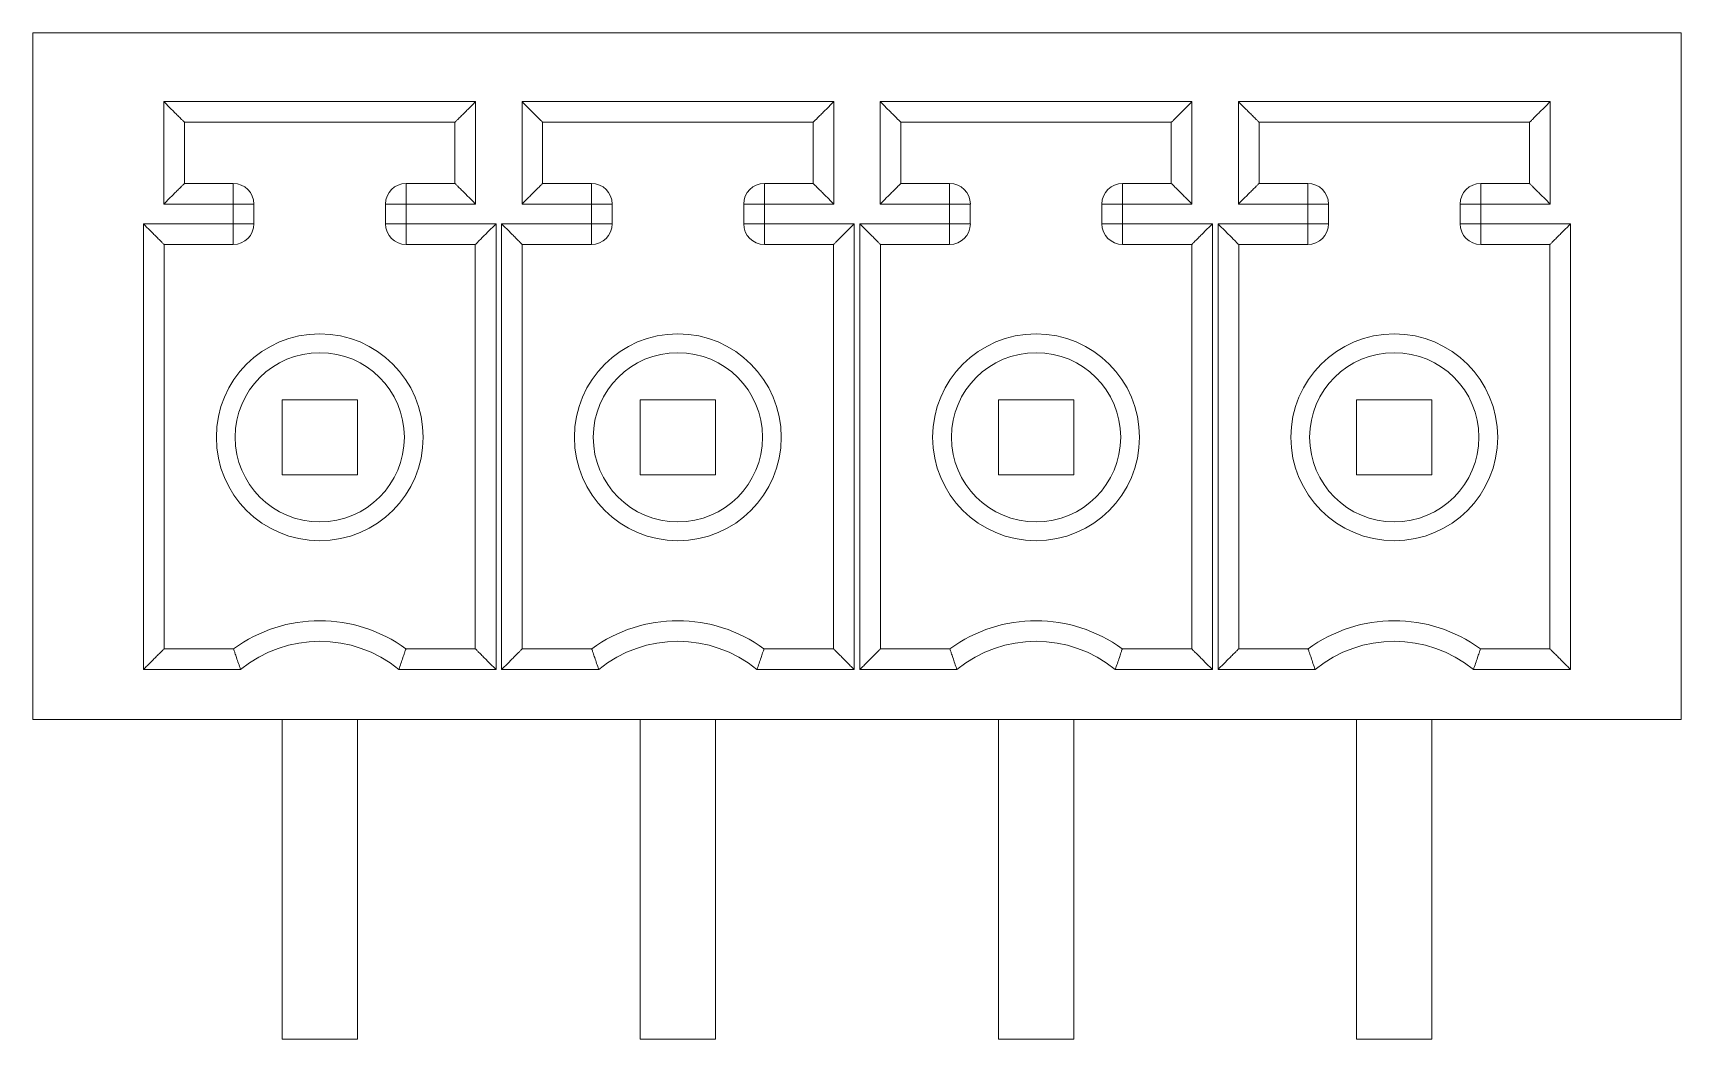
# Model space of a CAD drawing. Header units: millimetres. Extents: x 29 to 3003, y -283 to 1331.
# Drawn here: x 1644.48 to 1661.83, y 1287.72 to 1298.31 of the extents above; entities that cross this region are included whole.
import ezdxf

# ---------------------------------------------------------------- set-up
doc = ezdxf.new("R2010")
doc.units = ezdxf.units.MM
doc.layers.get('0').update_dxf_attribs({"lineweight": 9})

msp = doc.modelspace()

# ---------------------------------------------------------------- linework, layer by layer
at = {"color": 7, "linetype": 'Continuous'}
for p, q in [((1644.48, 1291.087), (1644.48, 1298.314)), ((1661.835, 1298.314), (1644.48, 1298.314)), ((1661.835, 1291.087), (1661.835, 1298.314)), ((1645.858, 1296.512), (1645.858, 1297.592)), ((1645.858, 1297.592), (1649.141, 1297.592)), ((1649.141, 1297.592), (1649.141, 1296.512)), ((1649.63, 1296.512), (1649.63, 1297.592)), ((1649.63, 1297.592), (1652.913, 1297.592)), ((1652.913, 1297.592), (1652.913, 1296.512)), ((1653.401, 1296.512), (1653.401, 1297.592)), ((1653.401, 1297.592), (1656.685, 1297.592)), ((1656.685, 1297.592), (1656.685, 1296.512)), ((1657.173, 1296.512), (1657.173, 1297.592)), ((1657.173, 1297.592), (1660.457, 1297.592)), ((1660.457, 1297.592), (1660.457, 1296.512)), ((1646.075, 1296.73), (1646.075, 1297.374)), ((1646.075, 1297.374), (1648.924, 1297.374)), ((1648.924, 1297.374), (1648.924, 1296.73)), ((1649.847, 1296.73), (1649.847, 1297.374)), ((1649.847, 1297.374), (1652.696, 1297.374)), ((1652.696, 1297.374), (1652.696, 1296.73)), ((1653.619, 1296.73), (1653.619, 1297.374)), ((1653.619, 1297.374), (1656.467, 1297.374)), ((1656.467, 1297.374), (1656.467, 1296.73)), ((1657.391, 1296.73), (1657.391, 1297.374)), ((1657.391, 1297.374), (1660.239, 1297.374)), ((1660.239, 1297.374), (1660.239, 1296.73)), ((1646.589, 1296.73), (1646.075, 1296.73)), ((1646.589, 1296.087), (1646.589, 1296.73)), ((1648.41, 1296.73), (1648.41, 1296.087)), ((1648.924, 1296.73), (1648.41, 1296.73)), ((1650.361, 1296.73), (1649.847, 1296.73)), ((1650.361, 1296.087), (1650.361, 1296.73)), ((1652.182, 1296.73), (1652.182, 1296.087)), ((1652.696, 1296.73), (1652.182, 1296.73)), ((1654.133, 1296.73), (1653.619, 1296.73)), ((1654.133, 1296.087), (1654.133, 1296.73)), ((1655.954, 1296.73), (1655.954, 1296.087)), ((1656.467, 1296.73), (1655.954, 1296.73)), ((1657.904, 1296.73), (1657.391, 1296.73)), ((1657.904, 1296.087), (1657.904, 1296.73)), ((1660.239, 1296.73), (1659.726, 1296.73)), ((1659.726, 1296.73), (1659.726, 1296.087)), ((1646.807, 1296.512), (1645.858, 1296.512)), ((1646.807, 1296.305), (1646.807, 1296.512)), ((1648.193, 1296.512), (1648.193, 1296.305)), ((1649.141, 1296.512), (1648.193, 1296.512)), ((1650.578, 1296.512), (1649.63, 1296.512)), ((1650.578, 1296.305), (1650.578, 1296.512)), ((1651.964, 1296.512), (1651.964, 1296.305)), ((1652.913, 1296.512), (1651.964, 1296.512)), ((1654.35, 1296.512), (1653.401, 1296.512)), ((1654.35, 1296.305), (1654.35, 1296.512)), ((1655.736, 1296.512), (1655.736, 1296.305)), ((1656.685, 1296.512), (1655.736, 1296.512)), ((1658.122, 1296.512), (1657.173, 1296.512)), ((1658.122, 1296.305), (1658.122, 1296.512)), ((1660.457, 1296.512), (1659.508, 1296.512)), ((1659.508, 1296.512), (1659.508, 1296.305)), ((1645.643, 1291.612), (1645.643, 1296.305)), ((1645.643, 1296.305), (1646.807, 1296.305)), ((1648.193, 1296.305), (1649.356, 1296.305)), ((1649.356, 1296.305), (1649.356, 1291.612)), ((1649.415, 1291.612), (1649.415, 1296.305)), ((1649.415, 1296.305), (1650.578, 1296.305)), ((1651.964, 1296.305), (1653.128, 1296.305)), ((1653.128, 1296.305), (1653.128, 1291.612)), ((1653.187, 1291.612), (1653.187, 1296.305)), ((1653.187, 1296.305), (1654.35, 1296.305)), ((1655.736, 1296.305), (1656.9, 1296.305)), ((1656.9, 1296.305), (1656.9, 1291.612)), ((1656.959, 1296.305), (1658.122, 1296.305)), ((1656.959, 1291.612), (1656.959, 1296.305)), ((1659.508, 1296.305), (1660.671, 1296.305)), ((1660.671, 1296.305), (1660.671, 1291.612)), ((1645.861, 1291.83), (1645.861, 1296.087)), ((1645.861, 1296.087), (1646.589, 1296.087)), ((1648.41, 1296.087), (1649.138, 1296.087)), ((1649.138, 1296.087), (1649.138, 1291.83)), ((1649.633, 1291.83), (1649.633, 1296.087)), ((1649.633, 1296.087), (1650.361, 1296.087)), ((1652.182, 1296.087), (1652.91, 1296.087)), ((1652.91, 1296.087), (1652.91, 1291.83)), ((1653.405, 1291.83), (1653.405, 1296.087)), ((1653.405, 1296.087), (1654.133, 1296.087)), ((1655.954, 1296.087), (1656.682, 1296.087)), ((1656.682, 1296.087), (1656.682, 1291.83)), ((1657.177, 1296.087), (1657.904, 1296.087)), ((1657.177, 1291.83), (1657.177, 1296.087)), ((1659.726, 1296.087), (1660.454, 1296.087)), ((1660.454, 1296.087), (1660.454, 1291.83)), ((1647.104, 1294.453), (1647.104, 1293.661)), ((1647.896, 1294.453), (1647.104, 1294.453)), ((1647.896, 1293.661), (1647.896, 1294.453)), ((1650.875, 1294.453), (1650.875, 1293.661)), ((1651.667, 1294.453), (1650.875, 1294.453)), ((1651.667, 1293.661), (1651.667, 1294.453)), ((1655.439, 1294.453), (1654.647, 1294.453)), ((1654.647, 1294.453), (1654.647, 1293.661)), ((1655.439, 1293.661), (1655.439, 1294.453)), ((1659.211, 1294.453), (1658.419, 1294.453)), ((1658.419, 1294.453), (1658.419, 1293.661)), ((1659.211, 1293.661), (1659.211, 1294.453)), ((1647.104, 1293.661), (1647.896, 1293.661)), ((1650.875, 1293.661), (1651.667, 1293.661)), ((1654.647, 1293.661), (1655.439, 1293.661)), ((1658.419, 1293.661), (1659.211, 1293.661)), ((1646.592, 1291.83), (1645.861, 1291.83)), ((1649.138, 1291.83), (1648.407, 1291.83)), ((1650.364, 1291.83), (1649.633, 1291.83)), ((1652.91, 1291.83), (1652.179, 1291.83)), ((1654.136, 1291.83), (1653.405, 1291.83)), ((1656.682, 1291.83), (1655.951, 1291.83)), ((1657.908, 1291.83), (1657.177, 1291.83)), ((1660.454, 1291.83), (1659.723, 1291.83)), ((1646.667, 1291.612), (1645.643, 1291.612)), ((1649.356, 1291.612), (1648.333, 1291.612)), ((1650.438, 1291.612), (1649.415, 1291.612)), ((1653.128, 1291.612), (1652.104, 1291.612)), ((1654.21, 1291.612), (1653.187, 1291.612)), ((1656.9, 1291.612), (1655.876, 1291.612)), ((1657.982, 1291.612), (1656.959, 1291.612)), ((1660.671, 1291.612), (1659.648, 1291.612)), ((1661.835, 1291.087), (1644.48, 1291.087)), ((1647.104, 1291.087), (1647.104, 1287.721)), ((1647.896, 1291.087), (1647.896, 1287.721)), ((1650.875, 1291.087), (1650.875, 1287.721)), ((1651.667, 1291.087), (1651.667, 1287.721)), ((1654.647, 1291.087), (1654.647, 1287.721)), ((1655.439, 1291.087), (1655.439, 1287.721)), ((1658.419, 1291.087), (1658.419, 1287.721)), ((1659.211, 1291.087), (1659.211, 1287.721)), ((1647.896, 1287.721), (1647.104, 1287.721)), ((1651.667, 1287.721), (1650.875, 1287.721)), ((1655.439, 1287.721), (1654.647, 1287.721)), ((1659.211, 1287.721), (1658.419, 1287.721))]:
    msp.add_line(p, q, dxfattribs=at)
for centre, radius in [((1647.5, 1294.057), 1.089), ((1651.271, 1294.057), 1.089), ((1655.043, 1294.057), 1.089), ((1658.815, 1294.057), 1.089), ((1647.5, 1294.057), 0.891), ((1651.271, 1294.057), 0.891), ((1655.043, 1294.057), 0.891), ((1658.815, 1294.057), 0.891)]:
    msp.add_circle(centre, radius, dxfattribs=at)
for centre, radius, start, end in [((1646.589, 1296.512), 0.218, 0, 90), ((1648.41, 1296.512), 0.218, 90, 180), ((1650.361, 1296.512), 0.218, 0, 90), ((1652.182, 1296.512), 0.218, 90, 180), ((1654.133, 1296.512), 0.218, 0, 90), ((1655.954, 1296.512), 0.218, 90, 180), ((1657.904, 1296.512), 0.218, 0, 90), ((1659.726, 1296.512), 0.218, 90, 180), ((1646.589, 1296.305), 0.218, 270, 0), ((1648.41, 1296.305), 0.218, 180, 270), ((1650.361, 1296.305), 0.218, 270, 0), ((1652.182, 1296.305), 0.218, 180, 270), ((1654.133, 1296.305), 0.218, 270, 0), ((1655.954, 1296.305), 0.218, 180, 270), ((1657.904, 1296.305), 0.218, 270, 0), ((1659.726, 1296.305), 0.218, 180, 270), ((1647.5, 1290.592), 1.534, 53.7507, 126.2493), ((1651.271, 1290.592), 1.534, 53.7507, 126.2493), ((1655.043, 1290.592), 1.534, 53.7507, 126.2493), ((1658.815, 1290.592), 1.534, 53.7507, 126.2493), ((1647.5, 1290.592), 1.317, 50.7539, 129.2461), ((1651.271, 1290.592), 1.317, 50.7539, 129.2461), ((1655.043, 1290.592), 1.317, 50.7539, 129.2461), ((1658.815, 1290.592), 1.317, 50.7539, 129.2461)]:
    msp.add_arc(centre, radius, start, end, dxfattribs=at)
for points, start_tangent, end_tangent in [([(1646.075, 1297.374), (1646.067, 1297.382), (1646.045, 1297.404), (1646.014, 1297.435), (1645.978, 1297.471), (1645.939, 1297.51), (1645.898, 1297.551), (1645.858, 1297.592)], (-0.66, 0.66), (-0.66, 0.66)), ([(1648.924, 1297.374), (1648.932, 1297.382), (1648.954, 1297.404), (1648.985, 1297.435), (1649.021, 1297.471), (1649.06, 1297.51), (1649.101, 1297.551), (1649.141, 1297.592)], (0.66, 0.66), (0.66, 0.66)), ([(1649.847, 1297.374), (1649.839, 1297.382), (1649.817, 1297.404), (1649.786, 1297.435), (1649.75, 1297.471), (1649.711, 1297.51), (1649.67, 1297.551), (1649.63, 1297.592)], (-0.66, 0.66), (-0.66, 0.66)), ([(1652.696, 1297.374), (1652.704, 1297.382), (1652.726, 1297.404), (1652.757, 1297.435), (1652.793, 1297.471), (1652.832, 1297.51), (1652.873, 1297.551), (1652.913, 1297.592)], (0.66, 0.66), (0.66, 0.66)), ([(1653.619, 1297.374), (1653.611, 1297.382), (1653.589, 1297.404), (1653.558, 1297.435), (1653.522, 1297.471), (1653.483, 1297.51), (1653.442, 1297.551), (1653.401, 1297.592)], (-0.66, 0.66), (-0.66, 0.66)), ([(1656.467, 1297.374), (1656.476, 1297.382), (1656.498, 1297.404), (1656.529, 1297.435), (1656.565, 1297.471), (1656.604, 1297.51), (1656.645, 1297.551), (1656.685, 1297.592)], (0.66, 0.66), (0.66, 0.66)), ([(1657.391, 1297.374), (1657.383, 1297.382), (1657.361, 1297.404), (1657.33, 1297.435), (1657.294, 1297.471), (1657.255, 1297.51), (1657.214, 1297.551), (1657.173, 1297.592)], (-0.66, 0.66), (-0.66, 0.66)), ([(1660.239, 1297.374), (1660.248, 1297.382), (1660.27, 1297.404), (1660.3, 1297.435), (1660.336, 1297.471), (1660.376, 1297.51), (1660.417, 1297.551), (1660.457, 1297.592)], (0.66, 0.66), (0.66, 0.66)), ([(1646.075, 1296.73), (1646.067, 1296.722), (1646.045, 1296.7), (1646.014, 1296.669), (1645.978, 1296.633), (1645.939, 1296.594), (1645.898, 1296.553), (1645.858, 1296.512)], (-0.66, -0.66), (-0.66, -0.66)), ([(1648.924, 1296.73), (1648.932, 1296.722), (1648.954, 1296.7), (1648.985, 1296.669), (1649.021, 1296.633), (1649.06, 1296.594), (1649.101, 1296.553), (1649.141, 1296.512)], (0.66, -0.66), (0.66, -0.66)), ([(1649.847, 1296.73), (1649.839, 1296.722), (1649.817, 1296.7), (1649.786, 1296.669), (1649.75, 1296.633), (1649.711, 1296.594), (1649.67, 1296.553), (1649.63, 1296.512)], (-0.66, -0.66), (-0.66, -0.66)), ([(1652.696, 1296.73), (1652.704, 1296.722), (1652.726, 1296.7), (1652.757, 1296.669), (1652.793, 1296.633), (1652.832, 1296.594), (1652.873, 1296.553), (1652.913, 1296.512)], (0.66, -0.66), (0.66, -0.66)), ([(1653.619, 1296.73), (1653.611, 1296.722), (1653.589, 1296.7), (1653.558, 1296.669), (1653.522, 1296.633), (1653.483, 1296.594), (1653.442, 1296.553), (1653.401, 1296.512)], (-0.66, -0.66), (-0.66, -0.66)), ([(1656.467, 1296.73), (1656.476, 1296.722), (1656.498, 1296.7), (1656.529, 1296.669), (1656.565, 1296.633), (1656.604, 1296.594), (1656.645, 1296.553), (1656.685, 1296.512)], (0.66, -0.66), (0.66, -0.66)), ([(1657.391, 1296.73), (1657.383, 1296.722), (1657.361, 1296.7), (1657.33, 1296.669), (1657.294, 1296.633), (1657.255, 1296.594), (1657.214, 1296.553), (1657.173, 1296.512)], (-0.66, -0.66), (-0.66, -0.66)), ([(1660.239, 1296.73), (1660.248, 1296.722), (1660.27, 1296.7), (1660.3, 1296.669), (1660.336, 1296.633), (1660.376, 1296.594), (1660.417, 1296.553), (1660.457, 1296.512)], (0.66, -0.66), (0.66, -0.66)), ([(1645.861, 1296.087), (1645.852, 1296.095), (1645.83, 1296.117), (1645.8, 1296.148), (1645.764, 1296.184), (1645.725, 1296.223), (1645.684, 1296.264), (1645.643, 1296.305)], (-0.66, 0.66), (-0.66, 0.66)), ([(1649.138, 1296.087), (1649.147, 1296.095), (1649.169, 1296.117), (1649.199, 1296.148), (1649.235, 1296.184), (1649.274, 1296.223), (1649.315, 1296.264), (1649.356, 1296.305)], (0.66, 0.66), (0.66, 0.66)), ([(1649.633, 1296.087), (1649.624, 1296.095), (1649.602, 1296.117), (1649.572, 1296.148), (1649.536, 1296.184), (1649.497, 1296.223), (1649.456, 1296.264), (1649.415, 1296.305)], (-0.66, 0.66), (-0.66, 0.66)), ([(1652.91, 1296.087), (1652.919, 1296.095), (1652.94, 1296.117), (1652.971, 1296.148), (1653.007, 1296.184), (1653.046, 1296.223), (1653.087, 1296.264), (1653.128, 1296.305)], (0.66, 0.66), (0.66, 0.66)), ([(1653.405, 1296.087), (1653.396, 1296.095), (1653.374, 1296.117), (1653.344, 1296.148), (1653.308, 1296.184), (1653.268, 1296.223), (1653.228, 1296.264), (1653.187, 1296.305)], (-0.66, 0.66), (-0.66, 0.66)), ([(1656.682, 1296.087), (1656.69, 1296.095), (1656.712, 1296.117), (1656.743, 1296.148), (1656.779, 1296.184), (1656.818, 1296.223), (1656.859, 1296.264), (1656.9, 1296.305)], (0.66, 0.66), (0.66, 0.66)), ([(1657.177, 1296.087), (1657.168, 1296.095), (1657.146, 1296.117), (1657.116, 1296.148), (1657.08, 1296.184), (1657.04, 1296.223), (1657, 1296.264), (1656.959, 1296.305)], (-0.66, 0.66), (-0.66, 0.66)), ([(1660.454, 1296.087), (1660.462, 1296.095), (1660.484, 1296.117), (1660.515, 1296.148), (1660.551, 1296.184), (1660.59, 1296.223), (1660.631, 1296.264), (1660.671, 1296.305)], (0.66, 0.66), (0.66, 0.66)), ([(1645.861, 1291.83), (1645.852, 1291.821), (1645.83, 1291.799), (1645.8, 1291.769), (1645.764, 1291.733), (1645.725, 1291.693), (1645.684, 1291.652), (1645.643, 1291.612)], (-0.66, -0.66), (-0.66, -0.66)), ([(1646.592, 1291.83), (1646.596, 1291.818), (1646.607, 1291.786), (1646.623, 1291.737), (1646.644, 1291.677), (1646.667, 1291.612)], (0.216952, -0.662798), (0.234209, -0.656899)), ([(1648.407, 1291.83), (1648.403, 1291.818), (1648.392, 1291.786), (1648.376, 1291.737), (1648.355, 1291.677), (1648.333, 1291.612)], (-0.216952, -0.662798), (-0.234209, -0.656899)), ([(1649.138, 1291.83), (1649.147, 1291.821), (1649.169, 1291.799), (1649.199, 1291.769), (1649.235, 1291.733), (1649.274, 1291.693), (1649.315, 1291.652), (1649.356, 1291.612)], (0.66, -0.66), (0.66, -0.66)), ([(1649.633, 1291.83), (1649.624, 1291.821), (1649.602, 1291.799), (1649.572, 1291.769), (1649.536, 1291.733), (1649.497, 1291.693), (1649.456, 1291.652), (1649.415, 1291.612)], (-0.66, -0.66), (-0.66, -0.66)), ([(1650.364, 1291.83), (1650.368, 1291.818), (1650.378, 1291.786), (1650.395, 1291.737), (1650.416, 1291.677), (1650.438, 1291.612)], (0.216952, -0.662798), (0.234209, -0.656899)), ([(1652.179, 1291.83), (1652.175, 1291.818), (1652.164, 1291.786), (1652.148, 1291.737), (1652.127, 1291.677), (1652.104, 1291.612)], (-0.216952, -0.662798), (-0.234209, -0.656899)), ([(1652.91, 1291.83), (1652.919, 1291.821), (1652.94, 1291.799), (1652.971, 1291.769), (1653.007, 1291.733), (1653.046, 1291.693), (1653.087, 1291.652), (1653.128, 1291.612)], (0.66, -0.66), (0.66, -0.66)), ([(1653.405, 1291.83), (1653.396, 1291.821), (1653.374, 1291.799), (1653.344, 1291.769), (1653.308, 1291.733), (1653.268, 1291.693), (1653.228, 1291.652), (1653.187, 1291.612)], (-0.66, -0.66), (-0.66, -0.66)), ([(1654.136, 1291.83), (1654.14, 1291.818), (1654.15, 1291.786), (1654.167, 1291.737), (1654.187, 1291.677), (1654.21, 1291.612)], (0.216952, -0.662798), (0.234209, -0.656899)), ([(1655.951, 1291.83), (1655.947, 1291.818), (1655.936, 1291.786), (1655.92, 1291.737), (1655.899, 1291.677), (1655.876, 1291.612)], (-0.216952, -0.662798), (-0.234209, -0.656899)), ([(1656.682, 1291.83), (1656.69, 1291.821), (1656.712, 1291.799), (1656.743, 1291.769), (1656.779, 1291.733), (1656.818, 1291.693), (1656.859, 1291.652), (1656.9, 1291.612)], (0.66, -0.66), (0.66, -0.66)), ([(1657.177, 1291.83), (1657.168, 1291.821), (1657.146, 1291.799), (1657.116, 1291.769), (1657.08, 1291.733), (1657.04, 1291.693), (1657, 1291.652), (1656.959, 1291.612)], (-0.66, -0.66), (-0.66, -0.66)), ([(1657.908, 1291.83), (1657.912, 1291.818), (1657.922, 1291.786), (1657.939, 1291.737), (1657.959, 1291.677), (1657.982, 1291.612)], (0.216952, -0.662798), (0.234209, -0.656899)), ([(1659.723, 1291.83), (1659.719, 1291.818), (1659.708, 1291.786), (1659.692, 1291.737), (1659.671, 1291.677), (1659.648, 1291.612)], (-0.216952, -0.662798), (-0.234209, -0.656899)), ([(1660.454, 1291.83), (1660.462, 1291.821), (1660.484, 1291.799), (1660.515, 1291.769), (1660.551, 1291.733), (1660.59, 1291.693), (1660.631, 1291.652), (1660.671, 1291.612)], (0.66, -0.66), (0.66, -0.66))]:
    msp.add_spline(points, degree=3, dxfattribs=dict(at, start_tangent=start_tangent, end_tangent=end_tangent))

doc.saveas('drawing.dxf')
